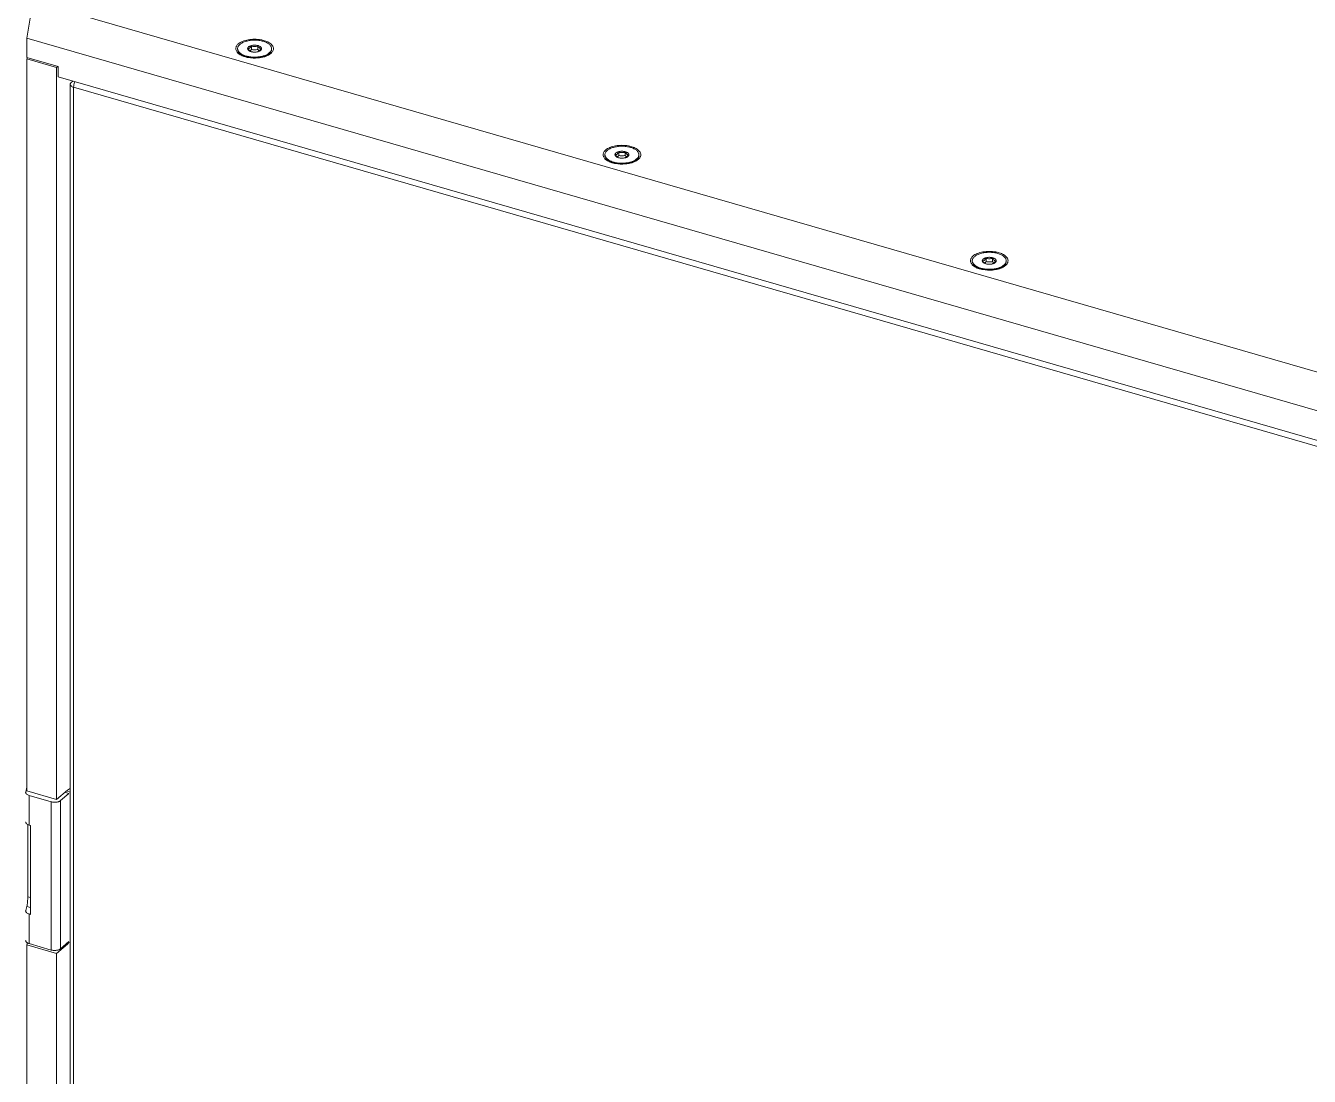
# Model space of a CAD drawing. Header units: millimetres. Extents: x 0 to 4009, y 0 to 2835.
# Drawn here: x 1596.7 to 1972, y 2077.8 to 2384.9 of the extents above; entities that cross this region are included whole.
import ezdxf

# ---------------------------------------------------------------- set-up
doc = ezdxf.new("R2010")
doc.units = ezdxf.units.MM
doc.layers.get('0').update_dxf_attribs({"lineweight": 13})

msp = doc.modelspace()

# ---------------------------------------------------------------- linework, layer by layer
for p, q in [((1603.09, 2390.75), (2037.83, 2265.25)), ((1597.09, 2381.22), (1598.27, 2388.84)), ((1597.09, 2381.22), (1597.09, 2375.59)), ((1597.09, 2381.22), (2031.83, 2255.72)), ((1597.09, 2375.59), (1606.18, 2372.97)), ((1597.09, 2375.16), (1597.19, 2375.57)), ((1660.52, 2375.95), (1659.57, 2376.62)), ((1662.69, 2377.97), (1662.69, 2378.92)), ((1664.57, 2377.97), (1664.57, 2378.92)), ((1666.74, 2375.95), (1667.68, 2376.62)), ((1668.39, 2376.81), (1668.12, 2376.59)), ((1668.59, 2378.05), (1668.59, 2378.05)), ((1668.59, 2378.05), (1668.59, 2378.05)), ((1597.09, 2161.25), (1597.09, 2375.16)), ((1597.09, 2375.16), (1605.75, 2372.66)), ((1605.75, 2372.66), (1606.15, 2373.01)), ((1605.75, 2372.66), (1605.75, 2158.75)), ((1606.18, 2372.97), (1606.18, 2369.94)), ((2022.74, 2249.69), (1606.18, 2369.94)), ((1609.98, 2368.26), (1610.48, 2368.7)), ((1609.71, 1907.04), (1609.71, 2367.76)), ((1610.71, 1906.17), (1610.71, 2366.9)), ((2021.21, 2248.4), (1610.71, 2366.9)), ((1767.9, 2344.95), (1766.96, 2345.62)), ((1770.08, 2346.97), (1770.08, 2347.92)), ((1771.95, 2346.97), (1771.95, 2347.92)), ((1774.13, 2344.95), (1775.07, 2345.62)), ((1775.78, 2345.81), (1775.5, 2345.59)), ((1775.97, 2347.05), (1775.97, 2347.05)), ((1775.97, 2347.05), (1775.97, 2347.05)), ((1877.47, 2315.97), (1877.47, 2316.92)), ((1879.34, 2315.97), (1879.34, 2316.92)), ((1883.36, 2316.05), (1883.36, 2316.05)), ((1883.36, 2316.05), (1883.36, 2316.05)), ((1875.29, 2313.95), (1874.35, 2314.62)), ((1881.52, 2313.95), (1882.46, 2314.62)), ((1883.17, 2314.81), (1882.89, 2314.59)), ((1596.72, 2160.92), (1597.09, 2162.33)), ((1596.7, 2160.79), (1596.72, 2160.92)), ((1605.75, 2158.75), (1597.09, 2161.25)), ((1597.7, 2159.92), (1597.7, 2151.26)), ((1597.7, 2159.92), (1604.2, 2158.05)), ((1604.2, 2114.74), (1604.2, 2158.05)), ((1608.9, 2161.48), (1605.75, 2158.75)), ((1606.93, 2158.41), (1609.33, 2160.49)), ((1606.93, 2158.41), (1606.93, 2115.11)), ((1609.33, 2160.49), (1608.15, 2160.83)), ((1609.71, 2160.9), (1608.6, 2161.22)), ((1597.31, 2151.41), (1597.31, 2130.3)), ((1597.7, 2151.26), (1598.14, 2151.14)), ((1598.14, 2125.15), (1598.14, 2151.14)), ((1597.31, 2130.3), (1598.14, 2130.06)), ((1596.7, 2126.15), (1596.72, 2126.27)), ((1596.72, 2126.27), (1597.04, 2127.49)), ((1598.14, 2127.18), (1597.04, 2127.49)), ((1597.7, 2125.28), (1597.7, 2116.62)), ((1598.14, 2125.15), (1597.7, 2125.28)), ((1597.09, 2116.22), (1597.24, 2116.81)), ((1604.2, 2114.74), (1597.7, 2116.62)), ((1609.33, 2117.19), (1606.93, 2115.11)), ((1608.9, 2116.45), (1608.58, 2116.54)), ((1597.09, 1902.31), (1597.09, 2116.22)), ((1597.09, 2116.22), (1605.75, 2113.72)), ((1605.75, 2113.72), (1608.9, 2116.45)), ((1605.75, 2113.72), (1605.75, 1899.81))]:
    msp.add_line(p, q)
for centre, radius, start, end in [((1659.91, 2378.18), 1.25, 180.0105, 185.9083), ((1661.6, 2380.09), 4.28, 234.826, 239.5328), ((1662.69, 2382.28), 6.73, 247.2898, 250.8097), ((1663.45, 2380.21), 3.02, 253.9012, 255.3331), ((1663.63, 2381.23), 4.06, 267.9886, 270.9744), ((1663.63, 2381.18), 4.02, 270.97, 273.5148), ((1663.63, 2381.13), 3.97, 273.5143, 274.9837), ((1663.77, 2380.33), 3.15, 283.8414, 284.6791), ((1664.57, 2382.26), 6.71, 289.201, 292.7328), ((1665.65, 2380.1), 4.29, 300.4704, 305.1499), ((1667.35, 2378.18), 1.25, 354.0516, 359.9959), ((1767.3, 2347.18), 1.25, 180.0105, 185.9083), ((1768.99, 2349.09), 4.28, 234.826, 239.5328), ((1770.84, 2349.21), 3.02, 253.9012, 255.3331), ((1771.02, 2350.23), 4.06, 267.9886, 270.9744), ((1771.02, 2350.18), 4.02, 270.97, 273.5148), ((1771.02, 2350.13), 3.97, 273.5143, 274.9837), ((1771.16, 2349.33), 3.15, 283.8414, 284.6791), ((1773.03, 2349.1), 4.29, 300.4704, 305.1499), ((1774.73, 2347.18), 1.25, 354.0516, 359.9959), ((1770.08, 2351.28), 6.73, 247.2898, 250.8097), ((1771.96, 2351.26), 6.71, 289.201, 292.7328), ((1874.69, 2316.18), 1.25, 180.0105, 185.9083), ((1882.12, 2316.18), 1.25, 354.0516, 359.9959), ((1876.38, 2318.09), 4.28, 234.826, 239.5328), ((1877.47, 2320.28), 6.73, 247.2866, 250.8092), ((1878.23, 2318.21), 3.02, 253.9012, 255.3331), ((1878.4, 2319.23), 4.06, 267.9886, 270.9744), ((1878.4, 2319.18), 4.02, 270.97, 273.5148), ((1878.41, 2319.13), 3.97, 273.5143, 274.9837), ((1878.55, 2318.33), 3.15, 283.8414, 284.6791), ((1879.35, 2320.26), 6.7, 289.2019, 292.7383), ((1880.42, 2318.1), 4.29, 300.4701, 305.1499)]:
    msp.add_arc(centre, radius, start, end)
msp.add_ellipse((1597.04, 2129.23), major_axis=(0.15, 2.04), ratio=0.115432, start_param=-2.577973, end_param=-1.007176)
for points, knots in [([(1658.21, 2378.66), (1658.24, 2378.74), (1658.39, 2379.08), (1658.65, 2379.37), (1658.87, 2379.56)], [0, 0, 0, 0, 0.229743, 1, 1, 1, 1]), ([(1658.66, 2378.18), (1658.66, 2378.29), (1658.69, 2378.51), (1658.83, 2378.84), (1659.04, 2379.15), (1659.33, 2379.44), (1659.7, 2379.71), (1660.13, 2379.95), (1660.61, 2380.16), (1661.15, 2380.34), (1661.74, 2380.48), (1662.35, 2380.59), (1662.98, 2380.65), (1663.63, 2380.67), (1664.27, 2380.65), (1664.91, 2380.59), (1665.52, 2380.48), (1665.92, 2380.39), (1666.11, 2380.33)], [0, 0, 0, 0, 0.038354, 0.078581, 0.122199, 0.170206, 0.223094, 0.280943, 0.343515, 0.410332, 0.480738, 0.553945, 0.629069, 0.705165, 0.781262, 0.856383, 0.929597, 1, 1, 1, 1]), ([(1658.87, 2379.56), (1659.23, 2379.87), (1660.16, 2380.38), (1661.79, 2380.83), (1663.63, 2380.98), (1664.89, 2380.88), (1665.51, 2380.76)], [0, 0, 0, 0, 0.206308, 0.454839, 0.727422, 1, 1, 1, 1]), ([(1665.51, 2380.76), (1665.66, 2380.74), (1666.22, 2380.62), (1666.77, 2380.45), (1667.16, 2380.29)], [0, 0, 0, 0, 0.262604, 1, 1, 1, 1]), ([(1666.11, 2380.33), (1666.29, 2380.28), (1666.64, 2380.16), (1667.13, 2379.95), (1667.56, 2379.71), (1667.93, 2379.44), (1668.22, 2379.15), (1668.43, 2378.84), (1668.56, 2378.51), (1668.59, 2378.29), (1668.59, 2378.18)], [0, 0, 0, 0, 0.162825, 0.315332, 0.456305, 0.585199, 0.702193, 0.808494, 0.90653, 1, 1, 1, 1]), ([(1667.16, 2380.29), (1667.6, 2380.1), (1668.36, 2379.7), (1668.92, 2379.01), (1669.05, 2378.66)], [0, 0, 0, 0, 0.562849, 1, 1, 1, 1]), ([(1658.21, 2377.7), (1658.16, 2377.86), (1658.1, 2378.18), (1658.16, 2378.51), (1658.21, 2378.66)], [0, 0, 0, 0, 0.499826, 1, 1, 1, 1]), ([(1658.87, 2376.8), (1658.79, 2376.87), (1658.52, 2377.13), (1658.3, 2377.45), (1658.21, 2377.7)], [0, 0, 0, 0, 0.275058, 1, 1, 1, 1]), ([(1658.66, 2378.05), (1658.66, 2377.94), (1658.69, 2377.72), (1658.78, 2377.51), (1658.83, 2377.41)], [0, 0, 0, 0, 0.488081, 1, 1, 1, 1]), ([(1658.83, 2377.54), (1658.79, 2377.62), (1658.72, 2377.79), (1658.68, 2377.96), (1658.67, 2378.05)], [0, 0, 0, 0, 0.511244, 1, 1, 1, 1]), ([(1659.94, 2376.52), (1659.81, 2376.59), (1659.58, 2376.73), (1659.18, 2377.05), (1658.94, 2377.33), (1658.83, 2377.54)], [0, 0, 0, 0, 0.283199, 0.543801, 1, 1, 1, 1]), ([(1658.83, 2377.41), (1658.91, 2377.26), (1659.07, 2377.04), (1659.34, 2376.79), (1659.49, 2376.68), (1659.57, 2376.62)], [0, 0, 0, 0, 0.466941, 0.724749, 1, 1, 1, 1]), ([(1660.09, 2376.07), (1660.04, 2376.1), (1659.81, 2376.2), (1659.59, 2376.31), (1659.43, 2376.4)], [0, 0, 0, 0, 0.259497, 1, 1, 1, 1]), ([(1659.57, 2376.62), (1659.68, 2376.54), (1659.91, 2376.4), (1660.29, 2376.21), (1660.7, 2376.04), (1661, 2375.94), (1661.15, 2375.9)], [0, 0, 0, 0, 0.226676, 0.469614, 0.727939, 1, 1, 1, 1]), ([(1661.15, 2376.03), (1660.93, 2376.09), (1660.52, 2376.23), (1660.12, 2376.42), (1659.94, 2376.52)], [0, 0, 0, 0, 0.520443, 1, 1, 1, 1]), ([(1661.75, 2375.6), (1661.64, 2375.62), (1661.21, 2375.7), (1660.79, 2375.82), (1660.48, 2375.93)], [0, 0, 0, 0, 0.258632, 1, 1, 1, 1]), ([(1661.15, 2375.9), (1661.42, 2375.82), (1661.99, 2375.69), (1662.87, 2375.58), (1663.78, 2375.56), (1664.69, 2375.61), (1665.55, 2375.75), (1666.36, 2375.96), (1667.07, 2376.24), (1667.5, 2376.48), (1667.68, 2376.62)], [0, 0, 0, 0, 0.126453, 0.259035, 0.39449, 0.529362, 0.660241, 0.783963, 0.897849, 1, 1, 1, 1]), ([(1665.65, 2375.91), (1665.28, 2375.83), (1664.52, 2375.72), (1663.37, 2375.68), (1662.23, 2375.77), (1661.5, 2375.93), (1661.15, 2376.03)], [0, 0, 0, 0, 0.248229, 0.504632, 0.758655, 1, 1, 1, 1]), ([(1661.87, 2378.69), (1661.84, 2378.66), (1661.78, 2378.6), (1661.71, 2378.51), (1661.65, 2378.41), (1661.61, 2378.32), (1661.6, 2378.21), (1661.6, 2378.11), (1661.62, 2378.01), (1661.67, 2377.91), (1661.73, 2377.82), (1661.84, 2377.69), (1662.02, 2377.55), (1662.3, 2377.41), (1662.5, 2377.33), (1662.61, 2377.3)], [0, 0, 0, 0, 0.062761, 0.121167, 0.1757, 0.227248, 0.276977, 0.32624, 0.376438, 0.428866, 0.484593, 0.544387, 0.677689, 0.830135, 1, 1, 1, 1]), ([(1662.22, 2378.38), (1662.15, 2378.32), (1662, 2378.21), (1661.83, 2378.13), (1661.75, 2378.1)], [0, 0, 0, 0, 0.532975, 1, 1, 1, 1]), ([(1661.75, 2378.1), (1661.83, 2378), (1661.97, 2377.82), (1662.21, 2377.57), (1662.44, 2377.4), (1662.61, 2377.32), (1662.69, 2377.29)], [0, 0, 0, 0, 0.296609, 0.564064, 0.796406, 1, 1, 1, 1]), ([(1665.51, 2375.6), (1665.2, 2375.54), (1663.96, 2375.38), (1662.68, 2375.43), (1661.75, 2375.6)], [0, 0, 0, 0, 0.247621, 1, 1, 1, 1]), ([(1664.64, 2379.06), (1664.52, 2379.09), (1664.28, 2379.15), (1663.89, 2379.19), (1663.5, 2379.2), (1663.11, 2379.17), (1662.74, 2379.1), (1662.4, 2379), (1662.11, 2378.86), (1661.94, 2378.75), (1661.87, 2378.69)], [0, 0, 0, 0, 0.128611, 0.263628, 0.401279, 0.537607, 0.668749, 0.791211, 0.902193, 1, 1, 1, 1]), ([(1662.69, 2378.92), (1662.62, 2378.81), (1662.47, 2378.63), (1662.31, 2378.46), (1662.22, 2378.38)], [0, 0, 0, 0, 0.525836, 1, 1, 1, 1]), ([(1662.69, 2377.97), (1662.63, 2377.88), (1662.51, 2377.72), (1662.37, 2377.58), (1662.3, 2377.51)], [0, 0, 0, 0, 0.519997, 1, 1, 1, 1]), ([(1664.57, 2378.92), (1664.41, 2378.88), (1664.1, 2378.81), (1663.63, 2378.78), (1663.15, 2378.81), (1662.84, 2378.88), (1662.69, 2378.92)], [0, 0, 0, 0, 0.249369, 0.5, 0.750631, 1, 1, 1, 1]), ([(1662.69, 2377.97), (1662.84, 2377.93), (1663.15, 2377.87), (1663.63, 2377.83), (1664.1, 2377.87), (1664.41, 2377.93), (1664.57, 2377.97)], [0, 0, 0, 0, 0.249369, 0.5, 0.750631, 1, 1, 1, 1]), ([(1662.69, 2377.29), (1662.84, 2377.25), (1663.15, 2377.19), (1663.63, 2377.15), (1664.1, 2377.19), (1664.41, 2377.25), (1664.57, 2377.29)], [0, 0, 0, 0, 0.249369, 0.5, 0.750631, 1, 1, 1, 1]), ([(1662.69, 2377.28), (1662.81, 2377.25), (1663.08, 2377.2), (1663.35, 2377.17), (1663.49, 2377.17)], [0, 0, 0, 0, 0.489329, 1, 1, 1, 1]), ([(1663.98, 2377.18), (1664.03, 2377.18), (1664.21, 2377.2), (1664.39, 2377.24), (1664.53, 2377.27)], [0, 0, 0, 0, 0.256008, 1, 1, 1, 1]), ([(1665.5, 2378.1), (1665.42, 2378.13), (1665.26, 2378.21), (1665.02, 2378.39), (1664.79, 2378.63), (1664.64, 2378.81), (1664.57, 2378.92)], [0, 0, 0, 0, 0.203593, 0.435936, 0.703391, 1, 1, 1, 1]), ([(1664.57, 2377.97), (1664.63, 2377.88), (1664.75, 2377.72), (1664.89, 2377.58), (1664.96, 2377.51)], [0, 0, 0, 0, 0.520016, 1, 1, 1, 1]), ([(1664.57, 2377.28), (1664.65, 2377.3), (1664.81, 2377.35), (1665.03, 2377.44), (1665.22, 2377.55), (1665.34, 2377.63), (1665.39, 2377.67)], [0, 0, 0, 0, 0.279516, 0.540776, 0.781432, 1, 1, 1, 1]), ([(1664.57, 2377.29), (1664.65, 2377.32), (1664.81, 2377.4), (1664.96, 2377.51), (1665.04, 2377.57)], [0, 0, 0, 0, 0.467024, 1, 1, 1, 1]), ([(1665.39, 2377.67), (1665.42, 2377.7), (1665.48, 2377.76), (1665.55, 2377.85), (1665.61, 2377.95), (1665.64, 2378.05), (1665.66, 2378.15), (1665.66, 2378.25), (1665.63, 2378.35), (1665.59, 2378.45), (1665.53, 2378.54), (1665.42, 2378.67), (1665.23, 2378.81), (1664.96, 2378.96), (1664.75, 2379.03), (1664.64, 2379.06)], [0, 0, 0, 0, 0.062761, 0.121167, 0.1757, 0.227248, 0.276977, 0.32624, 0.376438, 0.428866, 0.484593, 0.544387, 0.677689, 0.830135, 1, 1, 1, 1]), ([(1665.04, 2377.57), (1665.12, 2377.65), (1665.29, 2377.82), (1665.43, 2378), (1665.5, 2378.1)], [0, 0, 0, 0, 0.474164, 1, 1, 1, 1]), ([(1666.78, 2375.93), (1666.68, 2375.89), (1666.26, 2375.76), (1665.84, 2375.66), (1665.51, 2375.6)], [0, 0, 0, 0, 0.240925, 1, 1, 1, 1]), ([(1667.48, 2376.61), (1667.35, 2376.54), (1667.08, 2376.39), (1666.64, 2376.2), (1666.16, 2376.04), (1665.82, 2375.95), (1665.65, 2375.91)], [0, 0, 0, 0, 0.227229, 0.470743, 0.72901, 1, 1, 1, 1]), ([(1667.82, 2376.4), (1667.77, 2376.37), (1667.56, 2376.25), (1667.34, 2376.15), (1667.16, 2376.07)], [0, 0, 0, 0, 0.240475, 1, 1, 1, 1]), ([(1668.59, 2378.05), (1668.58, 2377.98), (1668.56, 2377.85), (1668.46, 2377.59), (1668.31, 2377.33), (1668.11, 2377.1), (1667.86, 2376.87), (1667.64, 2376.71), (1667.48, 2376.61)], [0, 0, 0, 0, 0.105647, 0.214421, 0.446968, 0.573476, 0.707637, 1, 1, 1, 1]), ([(1667.68, 2376.62), (1667.78, 2376.68), (1667.95, 2376.82), (1668.18, 2377.05), (1668.36, 2377.28), (1668.45, 2377.45), (1668.49, 2377.53)], [0, 0, 0, 0, 0.27852, 0.536805, 0.776377, 1, 1, 1, 1]), ([(1669.05, 2377.7), (1669.02, 2377.62), (1668.86, 2377.28), (1668.61, 2376.99), (1668.39, 2376.81)], [0, 0, 0, 0, 0.229743, 1, 1, 1, 1]), ([(1668.49, 2377.53), (1668.52, 2377.62), (1668.58, 2377.79), (1668.59, 2377.96), (1668.59, 2378.05)], [0, 0, 0, 0, 0.507831, 1, 1, 1, 1]), ([(1669.05, 2378.66), (1669.1, 2378.51), (1669.16, 2378.18), (1669.1, 2377.86), (1669.05, 2377.7)], [0, 0, 0, 0, 0.499826, 1, 1, 1, 1]), ([(1609.98, 2368.26), (1609.9, 2368.2), (1609.77, 2368.05), (1609.71, 2367.85), (1609.71, 2367.76)], [0, 0, 0, 0, 0.538513, 1, 1, 1, 1]), ([(1610.71, 2366.9), (1610.71, 2367.17), (1610.78, 2367.73), (1610.95, 2368.27), (1611.07, 2368.54)], [0, 0, 0, 0, 0.486531, 1, 1, 1, 1]), ([(1609.71, 2367.76), (1609.71, 2367.68), (1609.77, 2367.48), (1609.99, 2367.24), (1610.31, 2367.04), (1610.57, 2366.94), (1610.71, 2366.9)], [0, 0, 0, 0, 0.190593, 0.41362, 0.684323, 1, 1, 1, 1]), ([(1766.05, 2347.18), (1766.05, 2347.29), (1766.08, 2347.51), (1766.21, 2347.84), (1766.43, 2348.15), (1766.72, 2348.44), (1767.08, 2348.71), (1767.51, 2348.95), (1768, 2349.16), (1768.54, 2349.34), (1769.12, 2349.48), (1769.74, 2349.59), (1770.37, 2349.65), (1771.02, 2349.67), (1771.66, 2349.65), (1772.3, 2349.59), (1772.91, 2349.48), (1773.31, 2349.39), (1773.5, 2349.33)], [0, 0, 0, 0, 0.038354, 0.078581, 0.122199, 0.170206, 0.223094, 0.280943, 0.343515, 0.410332, 0.480738, 0.553945, 0.629069, 0.705165, 0.781262, 0.856383, 0.929597, 1, 1, 1, 1]), ([(1766.25, 2348.56), (1766.61, 2348.87), (1767.55, 2349.38), (1769.18, 2349.83), (1771.02, 2349.98), (1772.28, 2349.88), (1772.9, 2349.76)], [0, 0, 0, 0, 0.206308, 0.454839, 0.727422, 1, 1, 1, 1]), ([(1772.9, 2349.76), (1773.05, 2349.74), (1773.61, 2349.62), (1774.16, 2349.45), (1774.55, 2349.29)], [0, 0, 0, 0, 0.262604, 1, 1, 1, 1]), ([(1773.5, 2349.33), (1773.68, 2349.28), (1774.03, 2349.16), (1774.52, 2348.95), (1774.95, 2348.71), (1775.31, 2348.44), (1775.6, 2348.15), (1775.82, 2347.84), (1775.95, 2347.51), (1775.98, 2347.29), (1775.98, 2347.18)], [0, 0, 0, 0, 0.162825, 0.315332, 0.456305, 0.585199, 0.702193, 0.808494, 0.90653, 1, 1, 1, 1]), ([(1774.55, 2349.29), (1774.99, 2349.1), (1775.74, 2348.7), (1776.31, 2348.01), (1776.43, 2347.66)], [0, 0, 0, 0, 0.562849, 1, 1, 1, 1]), ([(1765.6, 2346.7), (1765.55, 2346.86), (1765.49, 2347.18), (1765.55, 2347.51), (1765.6, 2347.66)], [0, 0, 0, 0, 0.499826, 1, 1, 1, 1]), ([(1765.6, 2347.66), (1765.63, 2347.74), (1765.78, 2348.08), (1766.04, 2348.37), (1766.25, 2348.56)], [0, 0, 0, 0, 0.229743, 1, 1, 1, 1]), ([(1766.25, 2345.8), (1766.18, 2345.87), (1765.91, 2346.13), (1765.69, 2346.45), (1765.6, 2346.7)], [0, 0, 0, 0, 0.275058, 1, 1, 1, 1]), ([(1766.05, 2347.05), (1766.05, 2346.94), (1766.08, 2346.72), (1766.17, 2346.51), (1766.22, 2346.41)], [0, 0, 0, 0, 0.488081, 1, 1, 1, 1]), ([(1766.22, 2346.54), (1766.18, 2346.62), (1766.1, 2346.79), (1766.07, 2346.96), (1766.06, 2347.05)], [0, 0, 0, 0, 0.511244, 1, 1, 1, 1]), ([(1767.33, 2345.52), (1767.2, 2345.59), (1766.97, 2345.73), (1766.57, 2346.05), (1766.33, 2346.33), (1766.22, 2346.54)], [0, 0, 0, 0, 0.283199, 0.543801, 1, 1, 1, 1]), ([(1766.22, 2346.41), (1766.3, 2346.26), (1766.46, 2346.04), (1766.73, 2345.79), (1766.88, 2345.68), (1766.96, 2345.62)], [0, 0, 0, 0, 0.466941, 0.724749, 1, 1, 1, 1]), ([(1766.96, 2345.62), (1767.07, 2345.54), (1767.3, 2345.4), (1767.68, 2345.21), (1768.09, 2345.04), (1768.38, 2344.94), (1768.53, 2344.9)], [0, 0, 0, 0, 0.226676, 0.469614, 0.727939, 1, 1, 1, 1]), ([(1768.53, 2345.03), (1768.32, 2345.09), (1767.9, 2345.23), (1767.51, 2345.42), (1767.33, 2345.52)], [0, 0, 0, 0, 0.520443, 1, 1, 1, 1]), ([(1768.53, 2344.9), (1768.81, 2344.82), (1769.38, 2344.69), (1770.26, 2344.58), (1771.17, 2344.56), (1772.07, 2344.61), (1772.94, 2344.75), (1773.74, 2344.96), (1774.46, 2345.24), (1774.88, 2345.48), (1775.07, 2345.62)], [0, 0, 0, 0, 0.126453, 0.259035, 0.39449, 0.529362, 0.660241, 0.783963, 0.897849, 1, 1, 1, 1]), ([(1769.26, 2347.69), (1769.23, 2347.66), (1769.17, 2347.6), (1769.09, 2347.51), (1769.04, 2347.41), (1769, 2347.32), (1768.98, 2347.21), (1768.99, 2347.11), (1769.01, 2347.01), (1769.05, 2346.91), (1769.12, 2346.82), (1769.23, 2346.69), (1769.41, 2346.55), (1769.69, 2346.41), (1769.89, 2346.33), (1770, 2346.3)], [0, 0, 0, 0, 0.062761, 0.121167, 0.1757, 0.227248, 0.276977, 0.32624, 0.376438, 0.428866, 0.484593, 0.544387, 0.677689, 0.830135, 1, 1, 1, 1]), ([(1769.61, 2347.38), (1769.54, 2347.32), (1769.39, 2347.21), (1769.22, 2347.13), (1769.14, 2347.1)], [0, 0, 0, 0, 0.532975, 1, 1, 1, 1]), ([(1769.14, 2347.1), (1769.21, 2347), (1769.36, 2346.82), (1769.59, 2346.57), (1769.83, 2346.4), (1770, 2346.32), (1770.08, 2346.29)], [0, 0, 0, 0, 0.296609, 0.564064, 0.796406, 1, 1, 1, 1]), ([(1772.03, 2348.06), (1771.91, 2348.09), (1771.66, 2348.15), (1771.28, 2348.19), (1770.88, 2348.2), (1770.49, 2348.17), (1770.12, 2348.1), (1769.79, 2348), (1769.5, 2347.86), (1769.33, 2347.75), (1769.26, 2347.69)], [0, 0, 0, 0, 0.128611, 0.263628, 0.401279, 0.537607, 0.668749, 0.791211, 0.902193, 1, 1, 1, 1]), ([(1770.08, 2347.92), (1770.01, 2347.81), (1769.86, 2347.63), (1769.69, 2347.46), (1769.61, 2347.38)], [0, 0, 0, 0, 0.525836, 1, 1, 1, 1]), ([(1770.08, 2346.97), (1770.02, 2346.88), (1769.89, 2346.72), (1769.76, 2346.58), (1769.69, 2346.51)], [0, 0, 0, 0, 0.519997, 1, 1, 1, 1]), ([(1770.07, 2346.28), (1770.2, 2346.25), (1770.47, 2346.2), (1770.74, 2346.17), (1770.87, 2346.17)], [0, 0, 0, 0, 0.489329, 1, 1, 1, 1]), ([(1771.95, 2347.92), (1771.8, 2347.88), (1771.49, 2347.81), (1771.02, 2347.78), (1770.54, 2347.81), (1770.23, 2347.88), (1770.08, 2347.92)], [0, 0, 0, 0, 0.249369, 0.5, 0.750631, 1, 1, 1, 1]), ([(1770.08, 2346.97), (1770.23, 2346.93), (1770.54, 2346.87), (1771.02, 2346.83), (1771.49, 2346.87), (1771.8, 2346.93), (1771.95, 2346.97)], [0, 0, 0, 0, 0.249369, 0.5, 0.750631, 1, 1, 1, 1]), ([(1770.08, 2346.29), (1770.23, 2346.25), (1770.54, 2346.19), (1771.02, 2346.15), (1771.49, 2346.19), (1771.8, 2346.25), (1771.95, 2346.29)], [0, 0, 0, 0, 0.249369, 0.5, 0.750631, 1, 1, 1, 1]), ([(1771.36, 2346.18), (1771.41, 2346.18), (1771.6, 2346.2), (1771.78, 2346.24), (1771.91, 2346.27)], [0, 0, 0, 0, 0.256008, 1, 1, 1, 1]), ([(1772.89, 2347.1), (1772.81, 2347.13), (1772.64, 2347.21), (1772.41, 2347.39), (1772.17, 2347.63), (1772.03, 2347.81), (1771.95, 2347.92)], [0, 0, 0, 0, 0.203593, 0.435936, 0.703391, 1, 1, 1, 1]), ([(1771.95, 2346.97), (1772.02, 2346.88), (1772.14, 2346.72), (1772.28, 2346.58), (1772.34, 2346.51)], [0, 0, 0, 0, 0.520016, 1, 1, 1, 1]), ([(1771.95, 2346.29), (1772.03, 2346.32), (1772.2, 2346.4), (1772.35, 2346.51), (1772.42, 2346.57)], [0, 0, 0, 0, 0.467024, 1, 1, 1, 1]), ([(1771.96, 2346.28), (1772.04, 2346.3), (1772.2, 2346.35), (1772.42, 2346.44), (1772.61, 2346.55), (1772.72, 2346.63), (1772.77, 2346.67)], [0, 0, 0, 0, 0.279516, 0.540776, 0.781432, 1, 1, 1, 1]), ([(1772.77, 2346.67), (1772.81, 2346.7), (1772.86, 2346.76), (1772.94, 2346.85), (1772.99, 2346.95), (1773.03, 2347.05), (1773.05, 2347.15), (1773.04, 2347.25), (1773.02, 2347.35), (1772.98, 2347.45), (1772.92, 2347.54), (1772.81, 2347.67), (1772.62, 2347.81), (1772.35, 2347.96), (1772.14, 2348.03), (1772.03, 2348.06)], [0, 0, 0, 0, 0.062761, 0.121167, 0.1757, 0.227248, 0.276977, 0.32624, 0.376438, 0.428866, 0.484593, 0.544387, 0.677689, 0.830135, 1, 1, 1, 1]), ([(1772.42, 2346.57), (1772.51, 2346.65), (1772.67, 2346.82), (1772.82, 2347), (1772.89, 2347.1)], [0, 0, 0, 0, 0.474164, 1, 1, 1, 1]), ([(1774.87, 2345.61), (1774.74, 2345.54), (1774.47, 2345.39), (1774.03, 2345.2), (1773.54, 2345.04), (1773.21, 2344.95), (1773.03, 2344.91)], [0, 0, 0, 0, 0.227229, 0.470743, 0.72901, 1, 1, 1, 1]), ([(1775.97, 2347.05), (1775.97, 2346.98), (1775.94, 2346.85), (1775.85, 2346.59), (1775.7, 2346.33), (1775.49, 2346.1), (1775.24, 2345.87), (1775.02, 2345.71), (1774.87, 2345.61)], [0, 0, 0, 0, 0.105647, 0.214421, 0.446968, 0.573476, 0.707637, 1, 1, 1, 1]), ([(1775.07, 2345.62), (1775.16, 2345.68), (1775.34, 2345.82), (1775.57, 2346.05), (1775.75, 2346.28), (1775.84, 2346.45), (1775.87, 2346.53)], [0, 0, 0, 0, 0.27852, 0.536805, 0.776377, 1, 1, 1, 1]), ([(1776.43, 2346.7), (1776.4, 2346.62), (1776.25, 2346.28), (1776, 2345.99), (1775.78, 2345.81)], [0, 0, 0, 0, 0.229743, 1, 1, 1, 1]), ([(1775.87, 2346.53), (1775.91, 2346.62), (1775.96, 2346.79), (1775.98, 2346.96), (1775.98, 2347.05)], [0, 0, 0, 0, 0.507831, 1, 1, 1, 1]), ([(1776.43, 2347.66), (1776.49, 2347.51), (1776.55, 2347.18), (1776.49, 2346.86), (1776.43, 2346.7)], [0, 0, 0, 0, 0.499826, 1, 1, 1, 1]), ([(1767.48, 2345.07), (1767.42, 2345.1), (1767.2, 2345.2), (1766.98, 2345.31), (1766.82, 2345.4)], [0, 0, 0, 0, 0.259497, 1, 1, 1, 1]), ([(1769.13, 2344.6), (1769.02, 2344.62), (1768.6, 2344.7), (1768.17, 2344.82), (1767.87, 2344.93)], [0, 0, 0, 0, 0.258632, 1, 1, 1, 1]), ([(1773.03, 2344.91), (1772.67, 2344.83), (1771.91, 2344.72), (1770.76, 2344.68), (1769.62, 2344.77), (1768.88, 2344.93), (1768.53, 2345.03)], [0, 0, 0, 0, 0.248229, 0.504632, 0.758655, 1, 1, 1, 1]), ([(1772.9, 2344.6), (1772.59, 2344.54), (1771.34, 2344.38), (1770.07, 2344.43), (1769.13, 2344.6)], [0, 0, 0, 0, 0.247621, 1, 1, 1, 1]), ([(1774.17, 2344.93), (1774.07, 2344.89), (1773.65, 2344.76), (1773.22, 2344.66), (1772.9, 2344.6)], [0, 0, 0, 0, 0.240925, 1, 1, 1, 1]), ([(1775.21, 2345.4), (1775.16, 2345.37), (1774.95, 2345.25), (1774.72, 2345.15), (1774.55, 2345.07)], [0, 0, 0, 0, 0.240475, 1, 1, 1, 1]), ([(1872.99, 2315.7), (1872.93, 2315.85), (1872.87, 2316.18), (1872.93, 2316.51), (1872.99, 2316.66)], [0, 0, 0, 0, 0.499842, 1, 1, 1, 1]), ([(1872.99, 2316.66), (1873.02, 2316.74), (1873.17, 2317.08), (1873.42, 2317.37), (1873.64, 2317.56)], [0, 0, 0, 0, 0.229739, 1, 1, 1, 1]), ([(1873.64, 2314.8), (1873.56, 2314.87), (1873.29, 2315.13), (1873.08, 2315.45), (1872.99, 2315.7)], [0, 0, 0, 0, 0.27505, 1, 1, 1, 1]), ([(1873.44, 2316.18), (1873.44, 2316.29), (1873.47, 2316.51), (1873.6, 2316.84), (1873.81, 2317.15), (1874.11, 2317.44), (1874.47, 2317.71), (1874.9, 2317.95), (1875.39, 2318.16), (1875.93, 2318.34), (1876.51, 2318.48), (1877.12, 2318.59), (1877.76, 2318.65), (1878.4, 2318.67), (1879.05, 2318.65), (1879.68, 2318.59), (1880.3, 2318.48), (1880.69, 2318.39), (1880.89, 2318.33)], [0, 0, 0, 0, 0.038354, 0.078581, 0.122199, 0.170206, 0.223094, 0.280943, 0.343515, 0.410332, 0.480738, 0.553945, 0.629069, 0.705165, 0.781262, 0.856383, 0.929597, 1, 1, 1, 1]), ([(1873.44, 2316.05), (1873.44, 2315.94), (1873.47, 2315.72), (1873.55, 2315.51), (1873.61, 2315.41)], [0, 0, 0, 0, 0.488081, 1, 1, 1, 1]), ([(1873.61, 2315.54), (1873.56, 2315.62), (1873.49, 2315.79), (1873.45, 2315.96), (1873.44, 2316.05)], [0, 0, 0, 0, 0.511244, 1, 1, 1, 1]), ([(1874.71, 2314.52), (1874.59, 2314.59), (1874.35, 2314.73), (1873.96, 2315.05), (1873.72, 2315.33), (1873.61, 2315.54)], [0, 0, 0, 0, 0.283199, 0.543801, 1, 1, 1, 1]), ([(1873.64, 2317.56), (1874, 2317.87), (1874.94, 2318.38), (1876.57, 2318.83), (1878.4, 2318.98), (1879.67, 2318.88), (1880.29, 2318.76)], [0, 0, 0, 0, 0.206307, 0.454841, 0.727425, 1, 1, 1, 1]), ([(1876.65, 2316.69), (1876.61, 2316.66), (1876.55, 2316.6), (1876.48, 2316.51), (1876.42, 2316.41), (1876.39, 2316.32), (1876.37, 2316.21), (1876.37, 2316.11), (1876.4, 2316.01), (1876.44, 2315.91), (1876.5, 2315.82), (1876.61, 2315.69), (1876.8, 2315.55), (1877.07, 2315.41), (1877.28, 2315.33), (1877.39, 2315.3)], [0, 0, 0, 0, 0.062761, 0.121167, 0.1757, 0.227248, 0.276977, 0.32624, 0.376438, 0.428866, 0.484593, 0.544387, 0.677689, 0.830135, 1, 1, 1, 1]), ([(1877, 2316.38), (1876.92, 2316.32), (1876.78, 2316.21), (1876.61, 2316.13), (1876.53, 2316.1)], [0, 0, 0, 0, 0.532975, 1, 1, 1, 1]), ([(1876.53, 2316.1), (1876.6, 2316), (1876.75, 2315.82), (1876.98, 2315.57), (1877.22, 2315.4), (1877.39, 2315.32), (1877.47, 2315.29)], [0, 0, 0, 0, 0.296609, 0.564064, 0.796406, 1, 1, 1, 1]), ([(1879.42, 2317.06), (1879.3, 2317.09), (1879.05, 2317.15), (1878.67, 2317.19), (1878.27, 2317.2), (1877.88, 2317.17), (1877.51, 2317.1), (1877.18, 2317), (1876.88, 2316.86), (1876.72, 2316.75), (1876.65, 2316.69)], [0, 0, 0, 0, 0.128611, 0.263628, 0.401279, 0.537607, 0.668749, 0.791211, 0.902193, 1, 1, 1, 1]), ([(1877.47, 2316.92), (1877.39, 2316.81), (1877.25, 2316.63), (1877.08, 2316.46), (1877, 2316.38)], [0, 0, 0, 0, 0.525836, 1, 1, 1, 1]), ([(1877.47, 2315.97), (1877.4, 2315.88), (1877.28, 2315.72), (1877.14, 2315.58), (1877.07, 2315.51)], [0, 0, 0, 0, 0.519997, 1, 1, 1, 1]), ([(1879.34, 2316.92), (1879.19, 2316.88), (1878.88, 2316.81), (1878.4, 2316.78), (1877.93, 2316.81), (1877.62, 2316.88), (1877.47, 2316.92)], [0, 0, 0, 0, 0.249369, 0.5, 0.750631, 1, 1, 1, 1]), ([(1877.47, 2315.97), (1877.62, 2315.93), (1877.93, 2315.87), (1878.4, 2315.83), (1878.88, 2315.87), (1879.19, 2315.93), (1879.34, 2315.97)], [0, 0, 0, 0, 0.249369, 0.5, 0.750631, 1, 1, 1, 1]), ([(1880.28, 2316.1), (1880.2, 2316.13), (1880.03, 2316.21), (1879.79, 2316.39), (1879.56, 2316.63), (1879.41, 2316.81), (1879.34, 2316.92)], [0, 0, 0, 0, 0.203593, 0.435936, 0.703391, 1, 1, 1, 1]), ([(1879.34, 2315.97), (1879.4, 2315.88), (1879.53, 2315.72), (1879.66, 2315.58), (1879.73, 2315.51)], [0, 0, 0, 0, 0.520016, 1, 1, 1, 1]), ([(1879.34, 2315.29), (1879.42, 2315.32), (1879.59, 2315.4), (1879.74, 2315.51), (1879.81, 2315.57)], [0, 0, 0, 0, 0.467024, 1, 1, 1, 1]), ([(1879.35, 2315.28), (1879.43, 2315.3), (1879.58, 2315.35), (1879.8, 2315.44), (1880, 2315.55), (1880.11, 2315.63), (1880.16, 2315.67)], [0, 0, 0, 0, 0.279516, 0.540776, 0.781432, 1, 1, 1, 1]), ([(1880.16, 2315.67), (1880.19, 2315.7), (1880.25, 2315.76), (1880.33, 2315.85), (1880.38, 2315.95), (1880.42, 2316.05), (1880.44, 2316.15), (1880.43, 2316.25), (1880.41, 2316.35), (1880.37, 2316.45), (1880.3, 2316.54), (1880.19, 2316.67), (1880.01, 2316.81), (1879.73, 2316.96), (1879.53, 2317.03), (1879.42, 2317.06)], [0, 0, 0, 0, 0.062761, 0.121167, 0.1757, 0.227248, 0.276977, 0.32624, 0.376438, 0.428866, 0.484593, 0.544387, 0.677689, 0.830135, 1, 1, 1, 1]), ([(1879.81, 2315.57), (1879.89, 2315.65), (1880.06, 2315.82), (1880.2, 2316), (1880.28, 2316.1)], [0, 0, 0, 0, 0.474164, 1, 1, 1, 1]), ([(1880.29, 2318.76), (1880.43, 2318.74), (1881, 2318.62), (1881.55, 2318.45), (1881.94, 2318.29)], [0, 0, 0, 0, 0.262606, 1, 1, 1, 1]), ([(1880.89, 2318.33), (1881.07, 2318.28), (1881.42, 2318.16), (1881.91, 2317.95), (1882.34, 2317.71), (1882.7, 2317.44), (1882.99, 2317.15), (1883.21, 2316.84), (1883.34, 2316.51), (1883.37, 2316.29), (1883.37, 2316.18)], [0, 0, 0, 0, 0.162825, 0.315332, 0.456305, 0.585199, 0.702193, 0.808494, 0.90653, 1, 1, 1, 1]), ([(1881.94, 2318.29), (1882.38, 2318.1), (1883.13, 2317.7), (1883.7, 2317.01), (1883.82, 2316.66)], [0, 0, 0, 0, 0.562831, 1, 1, 1, 1]), ([(1883.36, 2316.05), (1883.35, 2315.98), (1883.33, 2315.85), (1883.24, 2315.59), (1883.08, 2315.33), (1882.88, 2315.1), (1882.63, 2314.87), (1882.41, 2314.71), (1882.26, 2314.61)], [0, 0, 0, 0, 0.105647, 0.214421, 0.446968, 0.573476, 0.707637, 1, 1, 1, 1]), ([(1882.46, 2314.62), (1882.55, 2314.68), (1882.73, 2314.82), (1882.95, 2315.05), (1883.13, 2315.28), (1883.22, 2315.45), (1883.26, 2315.53)], [0, 0, 0, 0, 0.27852, 0.536805, 0.776377, 1, 1, 1, 1]), ([(1883.82, 2315.7), (1883.79, 2315.62), (1883.64, 2315.28), (1883.38, 2314.99), (1883.17, 2314.81)], [0, 0, 0, 0, 0.229739, 1, 1, 1, 1]), ([(1883.26, 2315.53), (1883.3, 2315.62), (1883.35, 2315.79), (1883.37, 2315.96), (1883.37, 2316.05)], [0, 0, 0, 0, 0.507831, 1, 1, 1, 1]), ([(1883.82, 2316.66), (1883.87, 2316.51), (1883.93, 2316.18), (1883.87, 2315.86), (1883.82, 2315.7)], [0, 0, 0, 0, 0.499842, 1, 1, 1, 1]), ([(1873.61, 2315.41), (1873.69, 2315.26), (1873.85, 2315.04), (1874.11, 2314.79), (1874.27, 2314.68), (1874.35, 2314.62)], [0, 0, 0, 0, 0.466941, 0.724749, 1, 1, 1, 1]), ([(1874.87, 2314.07), (1874.81, 2314.1), (1874.58, 2314.2), (1874.36, 2314.31), (1874.21, 2314.4)], [0, 0, 0, 0, 0.259493, 1, 1, 1, 1]), ([(1874.35, 2314.62), (1874.46, 2314.54), (1874.69, 2314.4), (1875.06, 2314.21), (1875.48, 2314.04), (1875.77, 2313.94), (1875.92, 2313.9)], [0, 0, 0, 0, 0.226676, 0.469614, 0.727939, 1, 1, 1, 1]), ([(1875.92, 2314.03), (1875.7, 2314.09), (1875.29, 2314.23), (1874.9, 2314.42), (1874.71, 2314.52)], [0, 0, 0, 0, 0.520443, 1, 1, 1, 1]), ([(1876.52, 2313.6), (1876.41, 2313.62), (1875.98, 2313.7), (1875.56, 2313.82), (1875.25, 2313.93)], [0, 0, 0, 0, 0.258631, 1, 1, 1, 1]), ([(1875.92, 2313.9), (1876.19, 2313.82), (1876.76, 2313.69), (1877.65, 2313.58), (1878.56, 2313.56), (1879.46, 2313.61), (1880.33, 2313.75), (1881.13, 2313.96), (1881.84, 2314.24), (1882.27, 2314.48), (1882.46, 2314.62)], [0, 0, 0, 0, 0.126453, 0.259035, 0.39449, 0.529362, 0.660241, 0.783963, 0.897849, 1, 1, 1, 1]), ([(1880.42, 2313.91), (1880.05, 2313.83), (1879.3, 2313.72), (1878.15, 2313.68), (1877.01, 2313.77), (1876.27, 2313.93), (1875.92, 2314.03)], [0, 0, 0, 0, 0.248229, 0.504632, 0.758655, 1, 1, 1, 1]), ([(1880.28, 2313.6), (1879.98, 2313.54), (1878.73, 2313.38), (1877.45, 2313.43), (1876.52, 2313.6)], [0, 0, 0, 0, 0.247619, 1, 1, 1, 1]), ([(1877.46, 2315.28), (1877.59, 2315.25), (1877.85, 2315.2), (1878.12, 2315.17), (1878.26, 2315.17)], [0, 0, 0, 0, 0.489329, 1, 1, 1, 1]), ([(1877.47, 2315.29), (1877.62, 2315.25), (1877.93, 2315.19), (1878.4, 2315.15), (1878.88, 2315.19), (1879.19, 2315.25), (1879.34, 2315.29)], [0, 0, 0, 0, 0.249369, 0.5, 0.750631, 1, 1, 1, 1]), ([(1878.75, 2315.18), (1878.8, 2315.18), (1878.98, 2315.2), (1879.17, 2315.24), (1879.3, 2315.27)], [0, 0, 0, 0, 0.256008, 1, 1, 1, 1]), ([(1881.55, 2313.93), (1881.45, 2313.89), (1881.04, 2313.76), (1880.61, 2313.66), (1880.28, 2313.6)], [0, 0, 0, 0, 0.240926, 1, 1, 1, 1]), ([(1882.26, 2314.61), (1882.13, 2314.54), (1881.86, 2314.39), (1881.41, 2314.2), (1880.93, 2314.04), (1880.59, 2313.95), (1880.42, 2313.91)], [0, 0, 0, 0, 0.227229, 0.470743, 0.72901, 1, 1, 1, 1]), ([(1882.6, 2314.4), (1882.55, 2314.37), (1882.33, 2314.25), (1882.11, 2314.15), (1881.94, 2314.07)], [0, 0, 0, 0, 0.240482, 1, 1, 1, 1]), ([(1609.71, 2161.89), (1609.65, 2161.88), (1609.34, 2161.82), (1609.08, 2161.64), (1608.9, 2161.48)], [0, 0, 0, 0, 0.217739, 1, 1, 1, 1]), ([(1597.7, 2159.92), (1597.56, 2159.96), (1597.3, 2160.06), (1597.02, 2160.23), (1596.86, 2160.4), (1596.77, 2160.52), (1596.72, 2160.65), (1596.7, 2160.74), (1596.7, 2160.79)], [0, 0, 0, 0, 0.315267, 0.584807, 0.701902, 0.808278, 0.906396, 1, 1, 1, 1]), ([(1606.93, 2158.41), (1606.86, 2158.35), (1606.7, 2158.24), (1606.41, 2158.11), (1606.08, 2158.01), (1605.71, 2157.94), (1605.33, 2157.91), (1604.94, 2157.91), (1604.56, 2157.96), (1604.32, 2158.01), (1604.2, 2158.05)], [0, 0, 0, 0, 0.097801, 0.208797, 0.331253, 0.462394, 0.598722, 0.736362, 0.871399, 1, 1, 1, 1]), ([(1596.7, 2152.13), (1596.7, 2152.08), (1596.72, 2151.99), (1596.77, 2151.86), (1596.86, 2151.74), (1597.02, 2151.57), (1597.3, 2151.4), (1597.56, 2151.3), (1597.7, 2151.26)], [0, 0, 0, 0, 0.093604, 0.191722, 0.298099, 0.415193, 0.684734, 1, 1, 1, 1]), ([(1597.7, 2125.28), (1597.56, 2125.32), (1597.3, 2125.42), (1597.02, 2125.59), (1596.86, 2125.76), (1596.77, 2125.88), (1596.72, 2126.01), (1596.7, 2126.1), (1596.7, 2126.15)], [0, 0, 0, 0, 0.315267, 0.584807, 0.701902, 0.808278, 0.906396, 1, 1, 1, 1]), ([(1596.7, 2117.49), (1596.7, 2117.42), (1596.73, 2117.29), (1596.84, 2117.11), (1597.01, 2116.94), (1597.15, 2116.85), (1597.23, 2116.81)], [0, 0, 0, 0, 0.20948, 0.438508, 0.700302, 1, 1, 1, 1]), ([(1597.23, 2116.81), (1597.27, 2116.79), (1597.42, 2116.71), (1597.58, 2116.66), (1597.7, 2116.62)], [0, 0, 0, 0, 0.235238, 1, 1, 1, 1]), ([(1608.9, 2116.45), (1608.94, 2116.49), (1609.14, 2116.68), (1609.32, 2116.89), (1609.45, 2117.06)], [0, 0, 0, 0, 0.22996, 1, 1, 1, 1]), ([(1604.2, 2114.74), (1604.32, 2114.71), (1604.56, 2114.66), (1604.94, 2114.61), (1605.33, 2114.61), (1605.71, 2114.64), (1606.08, 2114.7), (1606.41, 2114.81), (1606.7, 2114.94), (1606.86, 2115.05), (1606.93, 2115.11)], [0, 0, 0, 0, 0.128601, 0.263638, 0.401278, 0.537606, 0.668747, 0.791203, 0.902199, 1, 1, 1, 1])]:
    msp.add_open_spline(points, degree=3, knots=knots)
for points in [[(1659.14, 2376.59), (1659.04, 2376.66), (1658.95, 2376.73), (1658.87, 2376.8)], [(1766.53, 2345.59), (1766.43, 2345.66), (1766.34, 2345.73), (1766.25, 2345.8)], [(1873.91, 2314.59), (1873.82, 2314.66), (1873.73, 2314.73), (1873.64, 2314.8)]]:
    msp.add_open_spline(points, degree=3)

doc.saveas('drawing.dxf')
